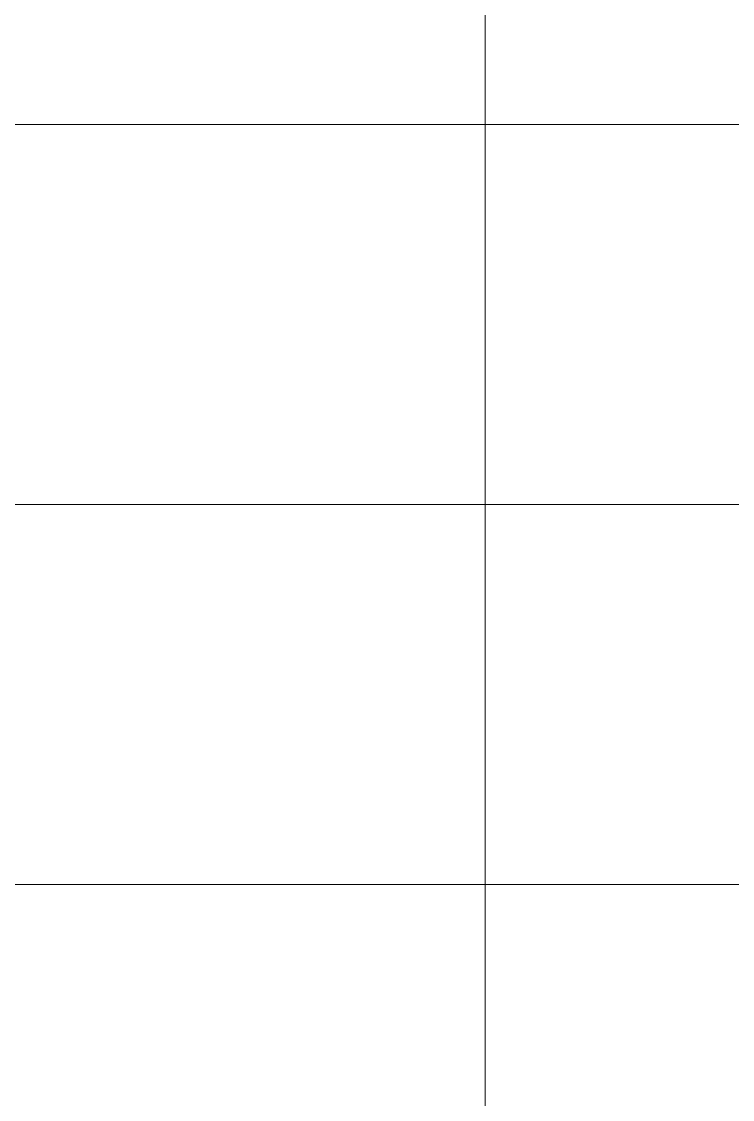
# Model space of a CAD drawing. Header units: millimetres. Extents: x 0 to 586, y 0 to 414.
# Drawn here: x 557.65 to 566.86, y 90.89 to 104.87 of the extents above; entities that cross this region are included whole.
import ezdxf

# ---------------------------------------------------------------- set-up
doc = ezdxf.new("R2010")
doc.units = ezdxf.units.MM

msp = doc.modelspace()

# ---------------------------------------------------------------- hatches: boundary and pattern name
h = msp.add_hatch(color=0)
h.dxf.hatch_style = 2
h.paths.add_polyline_path([(566.501139, 102.143278), (566.501139, 102.316139)])
h = msp.add_hatch(color=0)
h.dxf.hatch_style = 2
h.paths.add_polyline_path([(566.504667, 102.13975), (566.504667, 102.333778)])
h = msp.add_hatch(color=0)
h.dxf.hatch_style = 2
h.paths.add_polyline_path([(566.511722, 102.136222), (566.511722, 102.333778)])
h = msp.add_hatch(color=0)
h.dxf.hatch_style = 2
h.paths.add_polyline_path([(566.511722, 102.136222), (566.511722, 102.333778)])
h = msp.add_hatch(color=0)
h.dxf.hatch_style = 2
h.paths.add_polyline_path([(566.51525, 102.132694), (566.51525, 102.337306)])
h = msp.add_hatch(color=0)
h.dxf.hatch_style = 2
h.paths.add_polyline_path([(566.543472, 102.122111), (566.543472, 102.344361)])
h = msp.add_hatch(color=0)
h.dxf.hatch_style = 2
h.paths.add_polyline_path([(566.550528, 102.122111), (566.550528, 102.344361)])
h = msp.add_hatch(color=0)
h.dxf.hatch_style = 2
h.paths.add_polyline_path([(566.589333, 102.115056), (566.589333, 102.351417)])
h = msp.add_hatch(color=0)
h.dxf.hatch_style = 2
h.paths.add_polyline_path([(566.596389, 102.115056), (566.596389, 102.351417)])
h = msp.add_hatch(color=0)
h.dxf.hatch_style = 2
h.paths.add_polyline_path([(566.596389, 102.115056), (566.596389, 102.351417)])
h = msp.add_hatch(color=0)
h.dxf.hatch_style = 2
h.paths.add_polyline_path([(566.596389, 102.115056), (566.596389, 102.351417)])
h = msp.add_hatch(color=0)
h.dxf.hatch_style = 2
h.paths.add_polyline_path([(566.596389, 102.115056), (566.596389, 102.351417)])
h = msp.add_hatch(color=0)
h.dxf.hatch_style = 2
h.paths.add_polyline_path([(566.603444, 102.115056), (566.603444, 102.347889)])
h = msp.add_hatch(color=0)
h.dxf.hatch_style = 2
h.paths.add_polyline_path([(566.603444, 102.115056), (566.603444, 102.347889)])
h = msp.add_hatch(color=0)
h.dxf.hatch_style = 2
h.paths.add_polyline_path([(566.606972, 102.115056), (566.606972, 102.347889)])
h = msp.add_hatch(color=0)
h.dxf.hatch_style = 2
h.paths.add_polyline_path([(566.606972, 102.115056), (566.606972, 102.347889)])
h = msp.add_hatch(color=0)
h.dxf.hatch_style = 2
h.paths.add_polyline_path([(566.614028, 102.115056), (566.614028, 102.347889)])
h = msp.add_hatch(color=0)
h.dxf.hatch_style = 2
h.paths.add_polyline_path([(566.614028, 102.115056), (566.614028, 102.347889)])
h = msp.add_hatch(color=0)
h.dxf.hatch_style = 2
h.paths.add_polyline_path([(566.614028, 102.115056), (566.614028, 102.344361)])
h = msp.add_hatch(color=0)
h.dxf.hatch_style = 2
h.paths.add_polyline_path([(566.716333, 102.115056), (566.716333, 102.344361)])
h = msp.add_hatch(color=0)
h.dxf.hatch_style = 2
h.paths.add_polyline_path([(566.719861, 102.115056), (566.719861, 102.344361)])
h = msp.add_hatch(color=0)
h.dxf.hatch_style = 2
h.paths.add_polyline_path([(566.751611, 102.122111), (566.751611, 102.347889)])
h = msp.add_hatch(color=0)
h.dxf.hatch_style = 2
h.paths.add_polyline_path([(566.755139, 102.125639), (566.755139, 102.347889)])
h = msp.add_hatch(color=0)
h.dxf.hatch_style = 2
h.paths.add_polyline_path([(566.779833, 102.129167), (566.779833, 102.347889)])
h = msp.add_hatch(color=0)
h.dxf.hatch_style = 2
h.paths.add_polyline_path([(566.786889, 102.129167), (566.786889, 102.347889)])
h = msp.add_hatch(color=0)
h.dxf.hatch_style = 2
h.paths.add_polyline_path([(566.786889, 102.129167), (566.786889, 102.347889)])
h = msp.add_hatch(color=0)
h.dxf.hatch_style = 2
h.paths.add_polyline_path([(566.790417, 102.132694), (566.790417, 102.347889)])
h = msp.add_hatch(color=0)
h.dxf.hatch_style = 2
h.paths.add_polyline_path([(566.808056, 102.136222), (566.808056, 102.351417)])
h = msp.add_hatch(color=0)
h.dxf.hatch_style = 2
h.paths.add_polyline_path([(566.811583, 102.136222), (566.811583, 102.351417)])
h = msp.add_hatch(color=0)
h.dxf.hatch_style = 2
h.paths.add_polyline_path([(566.811583, 102.136222), (566.811583, 102.351417)])
h = msp.add_hatch(color=0)
h.dxf.hatch_style = 2
h.paths.add_polyline_path([(566.815111, 102.136222), (566.815111, 102.351417)])
h = msp.add_hatch(color=0)
h.dxf.hatch_style = 2
h.paths.add_polyline_path([(566.815111, 102.136222), (566.815111, 102.351417)])
h = msp.add_hatch(color=0)
h.dxf.hatch_style = 2
h.paths.add_polyline_path([(566.815111, 102.136222), (566.815111, 102.351417)])
h = msp.add_hatch(color=0)
h.dxf.hatch_style = 2
h.paths.add_polyline_path([(566.860972, 102.143278), (566.860972, 102.358472)])
h = msp.add_hatch(color=0)
h.dxf.hatch_style = 2
h.paths.add_polyline_path([(566.441167, 102.196194), (566.441167, 102.252639)])
h = msp.add_hatch(color=0)
h.dxf.hatch_style = 2
h.paths.add_polyline_path([(566.444694, 102.189139), (566.444694, 102.273806)])
h = msp.add_hatch(color=0)
h.dxf.hatch_style = 2
h.paths.add_polyline_path([(566.448222, 102.189139), (566.448222, 102.277333)])
h = msp.add_hatch(color=0)
h.dxf.hatch_style = 2
h.paths.add_polyline_path([(566.441167, 100.675722), (566.441167, 100.890917)])
h = msp.add_hatch(color=0)
h.dxf.hatch_style = 2
h.paths.add_polyline_path([(566.444694, 100.675722), (566.444694, 100.890917)])
h = msp.add_hatch(color=0)
h.dxf.hatch_style = 2
h.paths.add_polyline_path([(566.444694, 100.675722), (566.444694, 100.890917)])
h = msp.add_hatch(color=0)
h.dxf.hatch_style = 2
h.paths.add_polyline_path([(566.448222, 100.675722), (566.448222, 100.887389)])
h = msp.add_hatch(color=0)
h.dxf.hatch_style = 2
h.paths.add_polyline_path([(566.501139, 100.668667), (566.501139, 100.866222)])
h = msp.add_hatch(color=0)
h.dxf.hatch_style = 2
h.paths.add_polyline_path([(566.504667, 100.668667), (566.504667, 100.866222)])
h = msp.add_hatch(color=0)
h.dxf.hatch_style = 2
h.paths.add_polyline_path([(566.504667, 100.668667), (566.504667, 100.866222)])
h = msp.add_hatch(color=0)
h.dxf.hatch_style = 2
h.paths.add_polyline_path([(566.511722, 100.668667), (566.511722, 100.862694)])
h = msp.add_hatch(color=0)
h.dxf.hatch_style = 2
h.paths.add_polyline_path([(566.511722, 100.668667), (566.511722, 100.862694)])
h = msp.add_hatch(color=0)
h.dxf.hatch_style = 2
h.paths.add_polyline_path([(566.51525, 100.668667), (566.51525, 100.862694)])
h = msp.add_hatch(color=0)
h.dxf.hatch_style = 2
h.paths.add_polyline_path([(566.543472, 100.668667), (566.543472, 100.852111)])
h = msp.add_hatch(color=0)
h.dxf.hatch_style = 2
h.paths.add_polyline_path([(566.550528, 100.665139), (566.550528, 100.848583)])
h = msp.add_hatch(color=0)
h.dxf.hatch_style = 2
h.paths.add_polyline_path([(566.589333, 100.665139), (566.589333, 100.830944)])
h = msp.add_hatch(color=0)
h.dxf.hatch_style = 2
h.paths.add_polyline_path([(566.596389, 100.661611), (566.596389, 100.830944)])
h = msp.add_hatch(color=0)
h.dxf.hatch_style = 2
h.paths.add_polyline_path([(566.596389, 100.661611), (566.596389, 100.830944)])
h = msp.add_hatch(color=0)
h.dxf.hatch_style = 2
h.paths.add_polyline_path([(566.596389, 100.661611), (566.596389, 100.827417)])
h = msp.add_hatch(color=0)
h.dxf.hatch_style = 2
h.paths.add_polyline_path([(566.603444, 100.428778), (566.603444, 100.827417)])
h = msp.add_hatch(color=0)
h.dxf.hatch_style = 2
h.paths.add_polyline_path([(566.606972, 100.397028), (566.606972, 100.823889)])
h = msp.add_hatch(color=0)
h.dxf.hatch_style = 2
h.paths.add_polyline_path([(566.614028, 100.326472), (566.614028, 100.823889)])
h = msp.add_hatch(color=0)
h.dxf.hatch_style = 2
h.paths.add_polyline_path([(566.614028, 100.326472), (566.614028, 100.823889)])
h = msp.add_hatch(color=0)
h.dxf.hatch_style = 2
h.paths.add_polyline_path([(566.614028, 100.322944), (566.614028, 100.823889)])
h = msp.add_hatch(color=0)
h.dxf.hatch_style = 2
h.paths.add_polyline_path([(566.716333, 99.747917), (566.716333, 100.778028)])
h = msp.add_hatch(color=0)
h.dxf.hatch_style = 2
h.paths.add_polyline_path([(566.719861, 99.747917), (566.719861, 100.7745)])
h = msp.add_hatch(color=0)
h.dxf.hatch_style = 2
h.paths.add_polyline_path([(566.596389, 100.506389), (566.596389, 100.661611)])
h = msp.add_hatch(color=0)
h.dxf.hatch_style = 2
h.paths.add_polyline_path([(566.751611, 99.747917), (566.751611, 100.749806)])
h = msp.add_hatch(color=0)
h.dxf.hatch_style = 2
h.paths.add_polyline_path([(566.755139, 99.747917), (566.755139, 100.746278)])
h = msp.add_hatch(color=0)
h.dxf.hatch_style = 2
h.paths.add_polyline_path([(566.786889, 99.85375), (566.786889, 100.721583)])
h = msp.add_hatch(color=0)
h.dxf.hatch_style = 2
h.paths.add_polyline_path([(566.808056, 100.203), (566.808056, 100.626333)])
h = msp.add_hatch(color=0)
h.dxf.hatch_style = 2
h.paths.add_polyline_path([(566.811583, 100.203), (566.811583, 100.622806)])
h = msp.add_hatch(color=0)
h.dxf.hatch_style = 2
h.paths.add_polyline_path([(566.811583, 100.203), (566.811583, 100.622806)])
h = msp.add_hatch(color=0)
h.dxf.hatch_style = 2
h.paths.add_polyline_path([(566.815111, 100.203), (566.815111, 100.481694)])
h = msp.add_hatch(color=0)
h.dxf.hatch_style = 2
h.paths.add_polyline_path([(566.815111, 100.203), (566.815111, 100.481694)])
h = msp.add_hatch(color=0)
h.dxf.hatch_style = 2
h.paths.add_polyline_path([(566.860972, 100.203), (566.860972, 100.474639)])
h = msp.add_hatch(color=0)
h.dxf.hatch_style = 2
h.paths.add_polyline_path([(566.603444, 99.747917), (566.603444, 100.206528)])
h = msp.add_hatch(color=0)
h.dxf.hatch_style = 2
h.paths.add_polyline_path([(566.606972, 99.747917), (566.606972, 100.213583)])
h = msp.add_hatch(color=0)
h.dxf.hatch_style = 2
h.paths.add_polyline_path([(566.606972, 99.747917), (566.606972, 100.213583)])
h = msp.add_hatch(color=0)
h.dxf.hatch_style = 2
h.paths.add_polyline_path([(566.614028, 99.747917), (566.614028, 100.312361)])
h = msp.add_hatch(color=0)
h.dxf.hatch_style = 2
h.paths.add_polyline_path([(566.808056, 99.941944), (566.808056, 100.203)])
h = msp.add_hatch(color=0)
h.dxf.hatch_style = 2
h.paths.add_polyline_path([(566.543472, 99.786722), (566.543472, 100.072472)])
h = msp.add_hatch(color=0)
h.dxf.hatch_style = 2
h.paths.add_polyline_path([(566.589333, 99.747917), (566.589333, 100.17125)])
h = msp.add_hatch(color=0)
h.dxf.hatch_style = 2
h.paths.add_polyline_path([(566.596389, 99.747917), (566.596389, 100.188889)])
h = msp.add_hatch(color=0)
h.dxf.hatch_style = 2
h.paths.add_polyline_path([(566.596389, 99.747917), (566.596389, 100.188889)])
h = msp.add_hatch(color=0)
h.dxf.hatch_style = 2
h.paths.add_polyline_path([(566.596389, 99.747917), (566.596389, 100.188889)])
h = msp.add_hatch(color=0)
h.dxf.hatch_style = 2
h.paths.add_polyline_path([(566.815111, 99.956056), (566.815111, 100.153611)])
h = msp.add_hatch(color=0)
h.dxf.hatch_style = 2
h.paths.add_polyline_path([(566.511722, 99.822), (566.511722, 100.008972)])
h = msp.add_hatch(color=0)
h.dxf.hatch_style = 2
h.paths.add_polyline_path([(566.51525, 99.818472), (566.51525, 100.016028)])

# ---------------------------------------------------------------- linework, layer by layer
at = {"color": 0, "lineweight": 0}
for points in [[(563.65775, 78.902278), (563.65775, 118.311083)], [(551.550417, 103.533222), (575.772139, 103.533222)], [(541.390417, 98.608444), (575.772139, 98.608444)], [(541.390417, 93.683667), (575.772139, 93.683667)]]:
    msp.add_lwpolyline(points, dxfattribs=at)

doc.saveas('drawing.dxf')
